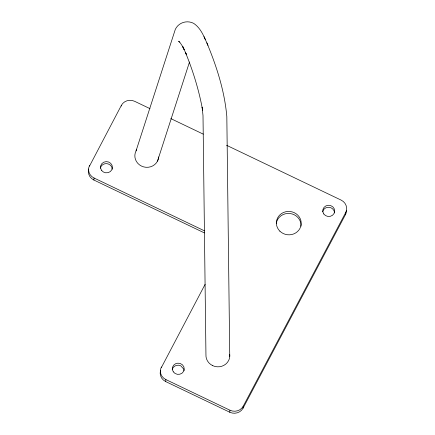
<?xml version="1.0" encoding="UTF-8"?>
<svg xmlns="http://www.w3.org/2000/svg" width="435" height="435" viewBox="0 0 435 435"><rect width="100%" height="100%" fill="white"/><g stroke="black" fill="none" stroke-linecap="round" stroke-linejoin="round"><path stroke-width="0.65" d="M89.518 166.094L121.349 105.395A9.94 9.358 5.7 0 1 134.66 101.311L149.977 108.641M204.417 232.915L93.873 180.025L94.074 178.024A9.94 9.358 5.7 0 1 89.588 165.43M121.283 106.058L121.349 105.395M161.325 367.64L205.097 284.359M346.445 210.393A9.94 9.358 5.7 0 1 345.412 214.7L243.067 408.144A9.94 9.358 5.7 0 1 229.756 412.228L165.681 381.566L165.876 379.57A9.94 9.358 5.7 0 1 161.39 366.971M229.756 412.228L229.952 410.227A9.94 9.358 5.7 0 0 243.263 406.143L345.613 212.699A9.94 9.358 5.7 0 0 341.127 200.1L226.559 145.285M243.067 408.144L243.263 406.143M345.412 214.7L345.613 212.699M189.497 62.031L157.481 161.162A11.87 11.174 5.7 0 1 141.473 166.072A12.071 11.37 5.7 0 1 136.057 150.874L175.316 29.352C178.573 22.489 186.985 19.88 193.657 23.349C199.447 27.215 202.694 33.468 205.385 39.677M170.808 118.608L203.275 134.143M94.074 178.024L204.619 230.92M165.876 379.57L229.952 410.227M179.65 42.086L178.616 41.211L180.161 42.733L182.037 45.577L184.184 49.639L182.798 46.605L186.523 54.777M206.842 42.875C216.663 66.365 224.607 91.122 226.825 116.591L229.751 356.423M204.004 36.643L207.974 45.365M186.294 54.283L185.386 52.292C193.069 70.959 199.034 90.393 202.645 110.262L202.123 107.184L203.004 115.574L205.945 354.612A12.071 11.37 5.7 0 0 212.552 365.569M93.873 180.025A9.94 9.358 5.7 0 1 88.735 169.019M165.681 381.566A9.94 9.358 5.7 0 1 160.537 370.56M276.285 223.454A12.425 11.696 5.7 0 1 289.928 213.509A12.425 11.696 5.7 0 1 300.966 226.238M172.211 369.728A5.965 5.611 5.7 0 1 180.726 365.781L183.722 369.049A5.965 5.611 5.7 0 1 184.038 370.75M322.661 211.834A5.965 5.611 5.7 0 1 329.001 207.294A5.965 5.611 5.7 0 1 334.488 212.856M100.403 168.187A5.965 5.611 5.7 0 1 106.744 163.647A5.965 5.611 5.7 0 1 112.23 169.204M136.057 150.874A11.87 11.174 5.7 0 1 136.704 149.787M158.672 156.926A12.071 11.37 5.7 0 1 157.481 161.162M229.713 354.536A12.071 11.37 5.7 0 1 228.554 360.664A11.87 11.174 5.7 0 1 212.546 365.574M279.879 231.175A12.425 11.696 5.7 0 0 300.737 226.466A12.425 11.696 5.7 0 0 285.768 211.747A12.425 11.696 5.7 0 0 279.879 231.175M173.315 371.838A5.965 5.611 5.7 0 0 183.619 371.338A5.965 5.611 5.7 0 0 177.899 363.171A5.965 5.611 5.7 0 0 173.315 371.838M323.765 213.944A5.965 5.611 5.7 0 0 334.069 213.444A5.965 5.611 5.7 0 0 328.349 205.276A5.965 5.611 5.7 0 0 323.765 213.944M101.507 170.297A5.965 5.611 5.7 0 0 111.811 169.791A5.965 5.611 5.7 0 0 106.096 161.63A5.965 5.611 5.7 0 0 101.507 170.297"/></g></svg>
